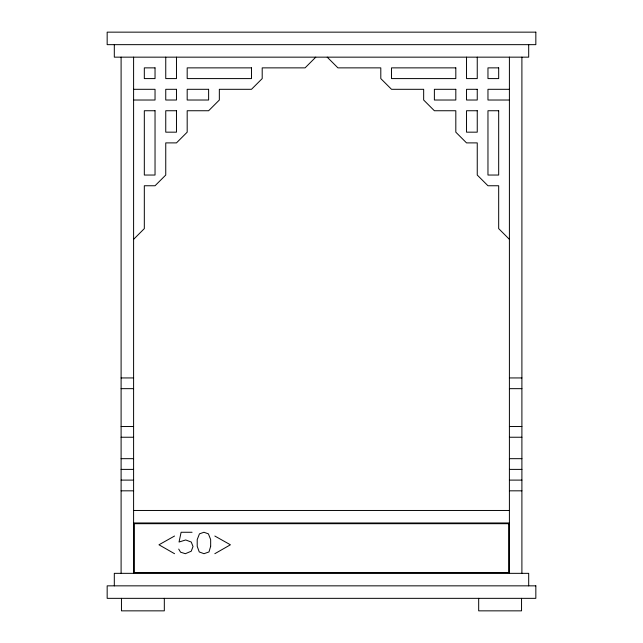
<?xml version="1.0" encoding="UTF-8"?>
<svg xmlns="http://www.w3.org/2000/svg" width="643" height="643" viewBox="0 0 643 643"><rect width="100%" height="100%" fill="white"/><g stroke="black" fill="none" stroke-linecap="round" stroke-linejoin="round"><path stroke-width="0.96" d="M133.599 239.341L144.321 228.619L144.321 185.755L155.035 185.755L165.749 175.041L165.749 142.891L176.471 142.891L187.185 132.169L187.185 110.741L208.621 110.741L219.335 100.019L219.335 89.305L251.485 89.305L262.199 78.591L262.199 67.869L305.071 67.869L315.785 57.155M214.834 553.695L230.411 544.79L214.834 536.029M174.534 536.029L158.966 544.79L174.534 553.695M133.599 89.305L155.035 89.305L155.035 100.019L133.599 100.019M509.401 89.305L487.965 89.305L487.965 100.019L509.401 100.019M121.101 377.939L133.599 377.939M509.401 377.939L521.899 377.939M121.101 388.661L133.599 388.661M509.401 388.661L521.899 388.661M121.101 426.526L133.599 426.526M509.401 426.526L521.899 426.526M121.101 437.24L133.599 437.24M509.401 437.24L521.899 437.24M121.101 458.676L133.599 458.676M509.401 458.676L521.899 458.676M121.101 469.39L133.599 469.39M509.401 469.39L521.899 469.39M121.101 480.104L133.599 480.104M509.401 480.104L521.899 480.104M121.101 490.826L133.599 490.826M509.401 490.826L521.899 490.826M133.599 510.47L509.401 510.47M133.599 522.976L509.401 522.976M192.056 532.267L181.109 532.267L179.035 542.025L185.69 539.967L191.244 542.025L193.029 546.526L191.244 551.212L185.361 553.695L180.579 552.2L178.714 549.082M327.215 57.155L337.929 67.869L380.801 67.869L380.801 78.591L391.515 89.305L423.665 89.305L423.665 100.019L434.379 110.741L455.815 110.741L455.815 132.169L466.529 142.891L477.251 142.891L477.251 175.041L487.965 185.755L498.679 185.755L498.679 228.619L509.401 239.341M528.691 44.656L528.691 57.155L114.309 57.155L114.309 44.656M528.691 585.845L528.691 573.339L114.309 573.339L114.309 585.845M521.899 57.155L521.899 573.339M521.545 598.344L521.545 610.85L478.681 610.85L478.681 598.344M509.401 57.155L509.401 573.339M477.251 57.155L477.251 78.591L466.529 78.591L466.529 57.155M176.471 57.155L176.471 78.591L165.749 78.591L165.749 57.155M164.319 598.344L164.319 610.85L121.455 610.85L121.455 598.344M133.599 57.155L133.599 573.339M121.101 57.155L121.101 573.339M210.663 546.301L208.983 551.935L203.992 553.695L199.25 551.935L197.208 546.301L197.208 539.614L199.443 533.867L203.944 532.259L208.42 533.867L210.663 539.614L210.663 546.301M535.836 32.15L107.164 32.15L107.164 44.656L535.836 44.656L535.836 32.15M155.035 67.869L144.321 67.869L144.321 78.591L155.035 78.591L155.035 67.869M251.485 67.869L187.185 67.869L187.185 78.591L251.485 78.591L251.485 67.869M455.815 67.869L391.515 67.869L391.515 78.591L455.815 78.591L455.815 67.869M498.679 67.869L487.965 67.869L487.965 78.591L498.679 78.591L498.679 67.869M176.471 89.305L165.749 89.305L165.749 100.019L176.471 100.019L176.471 89.305M208.621 89.305L187.185 89.305L187.185 100.019L208.621 100.019L208.621 89.305M455.815 89.305L434.379 89.305L434.379 100.019L455.815 100.019L455.815 89.305M477.251 89.305L466.529 89.305L466.529 100.019L477.251 100.019L477.251 89.305M155.035 110.741L144.321 110.741L144.321 175.041L155.035 175.041L155.035 110.741M176.471 110.741L165.749 110.741L165.749 132.169L176.471 132.169L176.471 110.741M477.251 110.741L466.529 110.741L466.529 132.169L477.251 132.169L477.251 110.741M498.679 110.741L487.965 110.741L487.965 175.041L498.679 175.041L498.679 110.741M508.685 523.691L134.315 523.691L134.315 572.624L508.685 572.624L508.685 523.691M535.836 585.845L107.164 585.845L107.164 598.344L535.836 598.344L535.836 585.845"/></g></svg>
